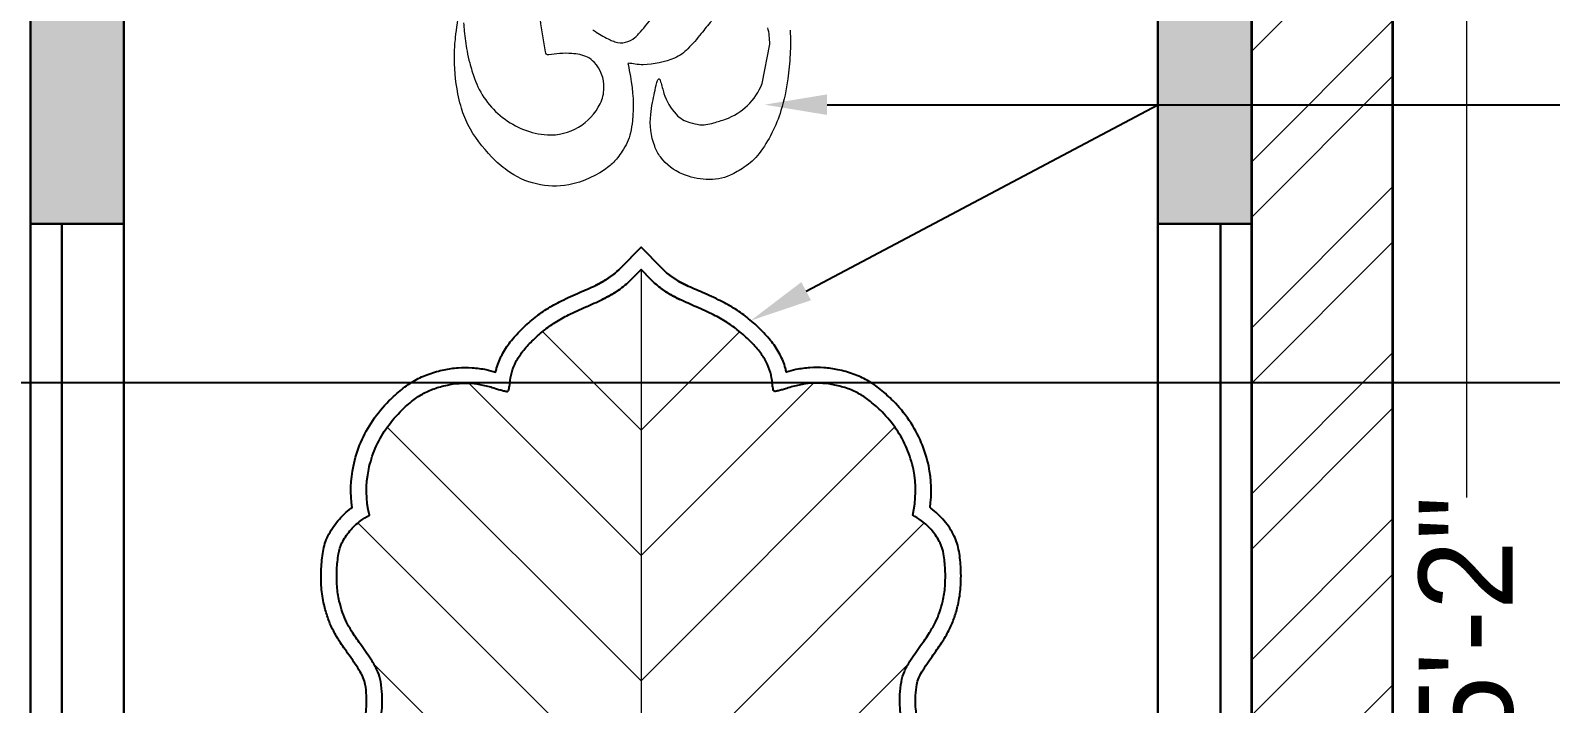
# Model space of a CAD drawing. Header units: millimetres. Extents: x 56222 to 3066687, y -650199 to -121287.
# Drawn here: x 141163.92 to 141212.47, y -185239.99 to -185218.48 of the extents above; entities that cross this region are included whole.
import ezdxf
from ezdxf import colors
from ezdxf.entities.mleader import LeaderData, LeaderLine
from ezdxf.math import Vec2, Vec3

# ---------------------------------------------------------------- set-up
doc = ezdxf.new("R2010")
doc.units = ezdxf.units.MM
doc.header["$MEASUREMENT"] = 0
doc.header["$PDMODE"] = 35
doc.linetypes.add('DASHED', pattern=[0.75, 0.5, -0.25])
doc.layers.get('Defpoints').update_dxf_attribs({"color": 220})
for name, color, linetype, lineweight in [('$TD_AUDIT_GENERATED_(A0BDF17)', 32, 'Continuous', 30), ('FURNITURE', 32, 'Continuous', 9), ('furniture dimensions', 1, 'DASHED', 0), ('Text', 7, 'Continuous', 15), ('wall', 7, 'Continuous', 30)]:
    doc.layers.add(name, color=color, linetype=linetype, lineweight=lineweight)
doc.layers.add('AR HATCH-7', color=7, linetype='Continuous')
doc.layers.add('hatch', color=250, linetype='Continuous', lineweight=9, transparency=0.5)
doc.styles.add('century g', font='GOTHIC.TTF')
doc.styles.add('style4', font='ARIALN.TTF')
doc.dimstyles.new('Archana', dxfattribs={"dimtxt": 2, "dimasz": 0.75, "dimexe": 0.5, "dimexo": 0.5, "dimgap": 0, "dimtad": 0, "dimzin": 0, "dimdsep": 46, "dimlunit": 4, "dimtxsty": 'century g', "dimblk": 'OBLIQUE', "dimcen": 0, "dimdle": 1, "dimclrd": 256, "dimclre": 256, "dimclrt": 256, "dimadec": 0, "dimazin": 0, "dimtfac": 1, "dimtofl": 0, "dimtmove": 1, "dimatfit": 3, "dimfxl": 1, "dimfxlon": 1, "dimtolj": 1, "dimtzin": 0, "dimlwd": -1, "dimlwe": -1, "dimarcsym": 0})

# ---------------------------------------------------------------- blocks, each defined once
blk = doc.blocks.new('_Oblique')
at = {"layer": 'wall', "color": 0, "lineweight": -2}
blk.add_line((-0.5, -0.5), (0.5, 0.5), dxfattribs=at)
blk = doc.blocks.new('*D286')
at = {"layer": 'Defpoints', "color": 0, "linetype": 'Continuous', "lineweight": 30, "transparency": 16777216}
for p in [(141199.348, -185206.264), (141209.777, -185206.264), (141199.348, -185268.414)]:
    blk.add_point(p, dxfattribs=at)
at = {"layer": 'furniture dimensions', "color": 5, "linetype": 'Continuous', "transparency": 16777216}
for p, q in [((141209.777, -185205.264), (141209.777, -185233.406)), ((141205.777, -185206.264), (141210.277, -185206.264)), ((141209.777, -185269.414), (141209.777, -185241.272))]:
    blk.add_line(p, q, dxfattribs=at)
at = {"layer": 'furniture dimensions', "color": 5, "linetype": 'ByBlock', "transparency": 16777216}
blk.add_line((141205.777, -185268.414), (141210.277, -185268.414), dxfattribs=at)
at = {"layer": 'furniture dimensions', "color": 5, "linetype": 'Continuous', "transparency": 16777216, "xscale": 1.5, "yscale": 1.5, "zscale": 1.5}
for p, rotation in [((141209.777, -185206.264), 90), ((141209.777, -185268.414), 270)]:
    blk.add_blockref('_Oblique', p, dxfattribs=dict(at, rotation=rotation))
at = {"layer": 'furniture dimensions', "linetype": 'Continuous', "lineweight": 0, "transparency": 16777216, "insert": (141209.777, -185237.339), "char_height": 3, "attachment_point": 5, "rotation": 90, "style": 'century g'}
blk.add_mtext('\\A1;5\'-2"', dxfattribs=at)

msp = doc.modelspace()

# ---------------------------------------------------------------- hatches: boundary and pattern name
at = {"layer": 'AR HATCH-7', "lineweight": 18, "true_color": 0x939598, "transparency": 33554687}
h = msp.add_hatch(dxfattribs=at)
h.set_pattern_fill('ANSI32', color=252, scale=10)
h.set_pattern_definition([(45, (1971.2683, -1101.4743), (-2.65165043, 2.65165043), []), (45, (1973.036, -1101.4743), (-2.65165043, 2.65165043), [])])
h.paths.add_polyline_path([(141207.423, -185202.264), (141202.923, -185202.264), (141202.923, -185228.766), (141207.423, -185228.766)])
h.paths.add_polyline_path([(141207.423, -185228.766), (141202.923, -185228.766), (141202.923, -185248.915), (141207.423, -185248.915)])
h.paths.add_polyline_path([(141207.423, -185248.915), (141202.923, -185248.915), (141202.923, -185260.225), (141207.423, -185260.225)])
h.paths.add_polyline_path([(141207.423, -185260.225), (141202.923, -185260.225), (141202.923, -185313.264), (141207.423, -185313.264)])
at = {"layer": 'FURNITURE', "lineweight": 30, "true_color": 0xf1e8df, "transparency": 33554687}
h = msp.add_hatch(color=254, dxfattribs=at)
h.dxf.hatch_style = 1
edge = h.paths.add_edge_path()
edge.add_line((141202.923, -185206.264), (141163.921, -185206.264))
edge.add_line((141163.921, -185206.264), (141163.922, -185224.66))
edge.add_line((141163.922, -185224.66), (141166.922, -185224.66))
edge.add_line((141166.922, -185224.66), (141166.921, -185215.264))
edge.add_arc((141170.921, -185215.264), 4, 90, 180, ccw=False)
edge.add_line((141170.921, -185211.264), (141195.923, -185211.264))
edge.add_arc((141195.923, -185215.264), 4, 0, 90, ccw=False)
edge.add_line((141199.923, -185215.264), (141199.923, -185224.66))
edge.add_line((141199.923, -185224.66), (141202.923, -185224.66))
edge.add_line((141202.923, -185224.66), (141202.923, -185206.264))

# ---------------------------------------------------------------- linework, layer by layer
at = {"layer": '$TD_AUDIT_GENERATED_(A0BDF17)', "linetype": 'Continuous', "lineweight": 25, "ltscale": 2, "elevation": 0.129}
for points in [[(141174.632, -185240.301, 0.048716), (141174.655, -185239.726, 0.029208), (141174.614, -185239.372, 0.056447), (141174.552, -185239.162, 0.044127), (141174.415, -185238.904, 0.011942), (141174.088, -185238.425, -0.011658), (141173.786, -185237.984, -0.028626), (141173.571, -185237.608, -0.034013), (141173.416, -185237.235, -0.024147), (141173.3, -185236.827, -0.040185), (141173.216, -185236.274, -0.028816), (141173.209, -185235.681, -0.029157), (141173.268, -185235.124, -0.072514), (141173.422, -185234.638, -0.062621), (141173.74, -185234.149, -0.055887), (141174.168, -185233.746, -0.002858), (141174.194, -185233.727, -0.086744), (141174.236, -185232.401, -0.04945), (141174.473, -185231.645, -0.048683), (141174.857, -185230.942, -0.046634), (141175.371, -185230.319, -0.025646), (141175.778, -185229.951, -0.041705), (141176.195, -185229.664, -0.04425), (141176.644, -185229.459, -0.033826), (141177.135, -185229.321, -0.033018), (141177.581, -185229.259, -0.035832), (141178.027, -185229.258, -0.034796), (141178.476, -185229.32, -0.018677), (141178.779, -185229.397, -0.015028), (141178.811, -185229.27, -0.051007), (141178.983, -185228.842, -0.045911), (141179.246, -185228.435, -0.030632), (141179.586, -185228.054, -0.023823), (141179.988, -185227.692, -0.029739), (141180.407, -185227.389, -0.026834), (141180.884, -185227.12, -0.01467), (141181.461, -185226.855, 0.01056), (141181.965, -185226.629, 0.025261), (141182.295, -185226.451, 0.031824), (141182.538, -185226.282, 0.030833), (141182.763, -185226.079), (141183.422, -185225.408), (141184.081, -185226.079, 0.030833), (141184.305, -185226.282, 0.031824), (141184.549, -185226.451, 0.025261), (141184.879, -185226.629, 0.025261)], [(141192.212, -185240.301, -0.048716), (141192.189, -185239.726, -0.029208), (141192.23, -185239.372, -0.056447), (141192.292, -185239.162, -0.044127), (141192.429, -185238.904, -0.011942), (141192.755, -185238.425, 0.011658), (141193.058, -185237.984, 0.028626), (141193.273, -185237.608, 0.034013), (141193.428, -185237.235, 0.024147), (141193.544, -185236.827, 0.040185), (141193.627, -185236.274, 0.028816), (141193.634, -185235.681, 0.029157), (141193.576, -185235.124, 0.072514), (141193.421, -185234.638, 0.062621), (141193.103, -185234.149, 0.055887), (141192.676, -185233.746, 0.002858), (141192.65, -185233.727, 0.086744), (141192.608, -185232.401, 0.04945), (141192.371, -185231.645, 0.048683), (141191.987, -185230.942, 0.046634), (141191.473, -185230.319, 0.025646), (141191.066, -185229.951, 0.041705), (141190.648, -185229.664, 0.04425), (141190.2, -185229.459, 0.033826), (141189.709, -185229.321, 0.033018), (141189.263, -185229.259, 0.035832), (141188.817, -185229.258, 0.034796), (141188.368, -185229.32, 0.018677), (141188.065, -185229.397, 0.015028), (141188.033, -185229.27, 0.051007), (141187.861, -185228.842, 0.045911), (141187.597, -185228.435, 0.030632), (141187.257, -185228.054, 0.023823), (141186.856, -185227.692, 0.029739), (141186.436, -185227.389, 0.026834), (141185.96, -185227.12, 0.01467), (141185.383, -185226.855, -0.01056), (141184.879, -185226.629, -0.025261), (141184.549, -185226.451, -0.031824), (141184.305, -185226.282, -0.030833), (141184.081, -185226.079), (141183.422, -185225.408), (141182.763, -185226.079, -0.030833), (141182.538, -185226.282, -0.031824), (141182.295, -185226.451, -0.025261), (141181.965, -185226.629, -0.025261)], [(141175.127, -185240.369, 0.048716), (141175.154, -185239.698, 0.029208), (141175.107, -185239.286, 0.056447), (141175.013, -185238.968, 0.044127), (141174.835, -185238.632, 0.011942), (141174.494, -185238.134, -0.011658), (141174.205, -185237.711, -0.028626), (141174.019, -185237.385, -0.034013), (141173.89, -185237.075, -0.024147), (141173.786, -185236.713, -0.040185), (141173.715, -185236.24, -0.028816), (141173.709, -185235.704, -0.029157), (141173.761, -185235.205, -0.072514), (141173.872, -185234.856, -0.062621), (141174.122, -185234.472, -0.055887), (141174.468, -185234.145, -0.035635), (141174.747, -185233.965, -0.110434), (141174.725, -185232.503, -0.04945), (141174.933, -185231.841, -0.048683), (141175.27, -185231.223, -0.046634), (141175.725, -185230.672, -0.025646), (141176.094, -185230.338, -0.041705), (141176.443, -185230.099, -0.04425), (141176.811, -185229.93, -0.033826), (141177.237, -185229.811, -0.033018), (141177.618, -185229.757, -0.035832), (141177.992, -185229.756, -0.034796), (141178.372, -185229.81, -0.028001), (141178.77, -185229.917, 0.010175), (141178.91, -185229.961, 0.014758), (141179.034, -185229.992, 0.01028), (141179.138, -185230.013, 0.18541), (141179.17, -185230.007, 0.17417), (141179.189, -185229.984, 0.022736), (141179.207, -185229.922, 0.024245), (141179.222, -185229.844, 0.018084), (141179.231, -185229.758, -0.053163), (141179.292, -185229.408, -0.051007), (141179.426, -185229.074, -0.045911), (141179.639, -185228.745, -0.030632), (141179.939, -185228.409, -0.023823), (141180.305, -185228.079, -0.029739), (141180.676, -185227.811, -0.026834), (141181.106, -185227.568, -0.01467), (141181.656, -185227.315, 0.01056), (141182.179, -185227.08, 0.025261), (141182.554, -185226.879, 0.031824), (141182.849, -185226.673, 0.030833), (141183.12, -185226.429), (141183.422, -185226.122), (141183.724, -185226.429, 0.030833), (141183.994, -185226.673, 0.031824), (141184.29, -185226.879, 0.025261), (141184.665, -185227.08)], [(141191.717, -185240.369, -0.048716), (141191.689, -185239.698, -0.029208), (141191.737, -185239.286, -0.056447), (141191.831, -185238.968, -0.044127), (141192.009, -185238.632, -0.011942), (141192.35, -185238.134, 0.011658), (141192.638, -185237.711, 0.028626), (141192.825, -185237.385, 0.034013), (141192.954, -185237.075, 0.024147), (141193.057, -185236.713, 0.040185), (141193.129, -185236.24, 0.028816), (141193.135, -185235.704, 0.029157), (141193.083, -185235.205, 0.072514), (141192.972, -185234.856, 0.062621), (141192.722, -185234.472, 0.055887), (141192.376, -185234.145, 0.035635), (141192.096, -185233.965, 0.110434), (141192.118, -185232.503, 0.04945), (141191.911, -185231.841, 0.048683), (141191.573, -185231.223, 0.046634), (141191.118, -185230.672, 0.025646), (141190.749, -185230.338, 0.041705), (141190.401, -185230.099, 0.04425), (141190.033, -185229.93, 0.033826), (141189.607, -185229.811, 0.033018), (141189.226, -185229.757, 0.035832), (141188.852, -185229.756, 0.034796), (141188.472, -185229.81, 0.028001), (141188.073, -185229.917, -0.010175), (141187.934, -185229.961, -0.014758), (141187.81, -185229.992, -0.01028), (141187.706, -185230.013, -0.18541), (141187.673, -185230.007, -0.17417), (141187.655, -185229.984, -0.022736), (141187.637, -185229.922, -0.024245), (141187.622, -185229.844, -0.018084), (141187.613, -185229.758, 0.053163), (141187.552, -185229.408, 0.051007), (141187.418, -185229.074, 0.045911), (141187.205, -185228.745, 0.030632), (141186.905, -185228.409, 0.023823), (141186.539, -185228.079, 0.029739), (141186.168, -185227.811, 0.026834), (141185.738, -185227.568, 0.01467), (141185.187, -185227.315, -0.01056), (141184.665, -185227.08, -0.025261), (141184.29, -185226.879, -0.031824), (141183.994, -185226.673, -0.030833), (141183.724, -185226.429), (141183.422, -185226.122), (141183.12, -185226.429, -0.030833), (141182.849, -185226.673, -0.031824), (141182.554, -185226.879, -0.025261), (141182.179, -185227.08)]]:
    msp.add_lwpolyline(points, format="xyb", dxfattribs=at)
at = {"layer": 'FURNITURE', "lineweight": 30}
for p, q in [((141163.922, -185224.66, 0.129), (141166.922, -185224.66, 0.129)), ((141199.923, -185224.66, 0.129), (141202.923, -185224.66, 0.129))]:
    msp.add_line(p, q, dxfattribs=at)
at = {"layer": 'FURNITURE', "lineweight": 13}
msp.add_line((141183.422, -185226.122, 0.129), (141183.422, -185264.186, 0.129), dxfattribs=at)
at = {"layer": 'FURNITURE', "lineweight": 5}
for p, q in [((141183.422, -185231.256, 0.129), (141180.272, -185228.106, 0.129)), ((141183.422, -185231.256, 0.129), (141186.59, -185228.088, 0.129)), ((141183.422, -185235.256, 0.129), (141177.918, -185229.752, 0.129)), ((141183.422, -185235.256, 0.129), (141188.918, -185229.76, 0.129)), ((141183.422, -185239.256, 0.129), (141175.319, -185231.153, 0.129)), ((141183.422, -185239.256, 0.129), (141191.539, -185231.139, 0.129)), ((141183.422, -185243.256, 0.129), (141174.381, -185234.215, 0.129)), ((141183.422, -185243.256, 0.129), (141192.463, -185234.215, 0.129)), ((141183.422, -185247.256, 0.129), (141174.894, -185238.728, 0.129)), ((141183.422, -185247.256, 0.129), (141191.95, -185238.728, 0.129))]:
    msp.add_line(p, q, dxfattribs=at)
at = {"layer": 'FURNITURE', "lineweight": 0, "elevation": 0.129}
msp.add_lwpolyline([(141163.921, -185206.264), (141202.923, -185206.264), (141202.923, -185313.264), (141163.921, -185313.264)], close=True, dxfattribs=at)
at = {"layer": 'FURNITURE', "lineweight": 30, "elevation": 0.129}
msp.add_lwpolyline([(141163.921, -185206.264), (141202.923, -185206.264), (141202.923, -185313.264), (141163.921, -185313.264)], close=True, dxfattribs=at)
msp.add_lwpolyline([(141166.921, -185313.264), (141166.908, -185215.923, -0.454845), (141170.921, -185211.264), (141195.923, -185211.264, -0.435086), (141199.923, -185215.582), (141199.923, -185313.264)], format="xyb", dxfattribs=at)
for points in [[(141202.923, -185217.264), (141202.923, -185313.264)], [(141164.921, -185313.264), (141164.921, -185224.66)], [(141201.923, -185224.66), (141201.923, -185313.264)]]:
    msp.add_lwpolyline(points, dxfattribs=at)
at = {"layer": 'FURNITURE', "elevation": 0.129}
for points in [[(141185.669, -185218.184, 0.007393), (141185.343, -185218.586, -0.023152), (141184.916, -185219.071, -0.112283), (141184.495, -185219.366, -0.090623), (141183.488, -185219.581, -0.039932), (141183.23, -185219.563, 0.04609), (141183.014, -185219.535, 0.500609), (141183.012, -185219.572, 0.007727), (141183.08, -185219.955, -0.072742), (141183.148, -185221.371, -0.032457), (141183.083, -185221.755, -0.091035), (141182.822, -185222.344, -0.021595), (141182.671, -185222.555, -0.062628), (141182.395, -185222.826, -0.120501), (141181.112, -185223.415, -0.206879), (141179.146, -185222.957, -0.047348), (141178.659, -185222.531, -0.074031), (141177.893, -185221.491, -0.053834), (141177.663, -185220.887, -0.01867), (141177.576, -185220.509, -0.052654), (141177.46, -185219.223, -0.016043), (141177.499, -185218.707, -0.031778), (141177.642, -185217.813, -0.220327)], [(141177.754, -185218.246, 0.016186), (141177.778, -185218.504, 0.012733), (141177.865, -185219.145, 0.022646), (141177.951, -185219.523, 0.02018), (141178.103, -185220.018, 0.148055), (141179.002, -185221.262, 0.152566), (141180.43, -185221.822, 0.298114), (141182.119, -185220.824, 0.118675), (141182.232, -185220.323, 0.204229), (141181.924, -185219.495, 0.143715), (141181.471, -185219.256, 0.03467), (141181.214, -185219.222, 0.041167), (141180.826, -185219.224, -0.003912), (141180.472, -185219.263, -0.179179), (141180.397, -185219.241, -0.208144), (141180.371, -185219.166, -0.000169), (141180.206, -185218.145, -0.021539)], [(141181.885, -185218.469, -0.007698), (141181.99, -185218.537, 0.04142), (141182.432, -185218.785, 0.035302), (141182.59, -185218.845, 0.270386), (141183.223, -185218.713, 0.025891), (141183.345, -185218.596, 0.024568), (141183.778, -185218.079, -0.001131)], [(141188.18, -185218.481, -0.036842), (141188.183, -185219.257, -0.015914), (141188.11, -185220.029, -0.042952), (141187.891, -185221.04, -0.088918), (141187.191, -185222.419, -0.079993), (141186.717, -185222.856, -0.043601), (141186.264, -185223.11, -0.118722), (141185.506, -185223.244, -0.084859), (141184.751, -185223.075, -0.132876), (141184.042, -185222.526, -0.066664), (141183.859, -185222.185, -0.120663), (141183.73, -185221.166, -0.020447), (141183.788, -185220.783, -0.009537), (141183.925, -185220.151, -0.173318), (141183.982, -185220.037, -0.45855), (141184.024, -185220.046, -0.034707), (141184.048, -185220.123, 0.005532), (141184.154, -185220.497, 0.113485), (141184.544, -185221.162, 0.148515), (141184.982, -185221.426, 0.021216), (141185.297, -185221.496, 0.07541), (141185.491, -185221.493, 0.034241), (141185.744, -185221.434, 0.011087), (141186.114, -185221.32, 0.219034), (141187.285, -185220.183), (141187.531, -185218.919, 0.063), (141187.471, -185218.406, 0.176865)]]:
    msp.add_lwpolyline(points, format="xyb", dxfattribs=at)
at = {"layer": 'hatch', "lineweight": 35, "transparency": 33554687, "elevation": 0.129}
msp.add_lwpolyline([(141202.923, -185202.264), (141207.423, -185202.264), (141207.423, -185313.264), (141202.923, -185313.264)], close=True, dxfattribs=at)

# ---------------------------------------------------------------- dimensions: what is measured, and where the dimension line sits
at = {"layer": 'furniture dimensions', "color": 5, "linetype": 'Continuous', "lineweight": 0}
dim = msp.add_linear_dim(base=(141209.777, -185206.264, 0.129), p1=(141199.348, -185268.414, 0.129), p2=(141199.348, -185206.264, 0.129), angle=90, dimstyle='Archana', override={"dimtxt": 3, "dimasz": 1.5, "dimdec": 0, "dimclrd": 5, "dimclre": 5, "dimfxl": 4}, dxfattribs=at)
dim.commit()
dim.dimension.update_dxf_attribs({"geometry": '*D286', "text_midpoint": (141209.777, -185237.339, 0.129)})

# ---------------------------------------------------------------- leaders
at = {"layer": 'Text', "color": 1, "lineweight": 0, "ltscale": 20}
ml = msp.add_multileader_mtext('Standard', dxfattribs=at)
ml.set_content('Brass Inlay', color=1, style='style4')
ml.set_leader_properties()
ml.build(insert=Vec2(0, 0))
ml.multileader.update_dxf_attribs({"dogleg_length": 2.025, "arrow_head_size": 2})
ctx = ml.context
ctx.base_point, ctx.char_height, ctx.arrow_head_size, ctx.landing_gap_size, ctx.plane_origin = Vec3(141215.049, -185220.856, 0.129), 3, 2, 0.4, Vec3(141148.013, -185220.856, 0.129)
notes = []
notes.append((ctx, [(0, (1, 1, 0), (141213.024, -185220.856, 0.129), (1, 0), 2.025, [(0, [(141187.365, -185220.856, 0.129)], 0, [])])]))
ctx.mtext.insert = Vec3(141215.449, -185218.915, 0.129)
ml = msp.add_multileader_mtext('Standard', dxfattribs=at)
ml.set_content('', color=1, style='style4')
ml.set_leader_properties()
ml.build(insert=Vec2(0, 0))
ml.multileader.update_dxf_attribs({"dogleg_length": 2.025, "arrow_head_size": 2})
ctx = ml.context
ctx.base_point, ctx.char_height, ctx.arrow_head_size, ctx.landing_gap_size, ctx.plane_origin = Vec3(141201.947, -185220.856, 0.129), 3, 2, 0.4, Vec3(141186.927, -185227.751, 0.129)
notes.append((ctx, [(0, (1, 1, 0), (141199.923, -185220.856, 0.129), (1, 0), 2.025, [(0, [(141186.927, -185227.751, 0.129)], 0, [])])]))
ctx.mtext.insert = Vec3(141202.347, -185219.356, 0.129)
ml = msp.add_multileader_mtext('Standard', dxfattribs=at)
ml.set_content('Profile \\Pshutter', color=1, style='style4')
ml.set_leader_properties()
ml.build(insert=Vec2(0, 0))
ml.multileader.update_dxf_attribs({"dogleg_length": 2.025, "arrow_head_size": 2})
ctx = ml.context
ctx.base_point, ctx.char_height, ctx.arrow_head_size, ctx.landing_gap_size, ctx.plane_origin = Vec3(141215.049, -185229.727, 0.129), 3, 2, 0.4, Vec3(141148.013, -185229.727, 0.129)
notes.append((ctx, [(0, (1, 1, 0), (141213.024, -185229.727, 0.129), (1, 0), 2.025, [(0, [(141159.035, -185229.727, 0.129)], 0, [])])]))
ctx.mtext.insert = Vec3(141215.449, -185228.203, 0.129)
for ctx, leaders in notes:
    for number, flags, end, landing, length, lines in leaders:
        leader = LeaderData()
        leader.index, (leader.has_last_leader_line, leader.has_dogleg_vector, leader.attachment_direction) = number, flags
        leader.last_leader_point, leader.dogleg_vector, leader.dogleg_length = Vec3(end), Vec3(landing), length
        for number, points, colour, breaks in lines:
            line = LeaderLine()
            line.index, line.vertices, line.color, line.breaks = number, Vec3.list(points), colors.encode_raw_color(colour), breaks
            leader.lines.append(line)
        ctx.leaders.append(leader)

doc.saveas('drawing.dxf')
